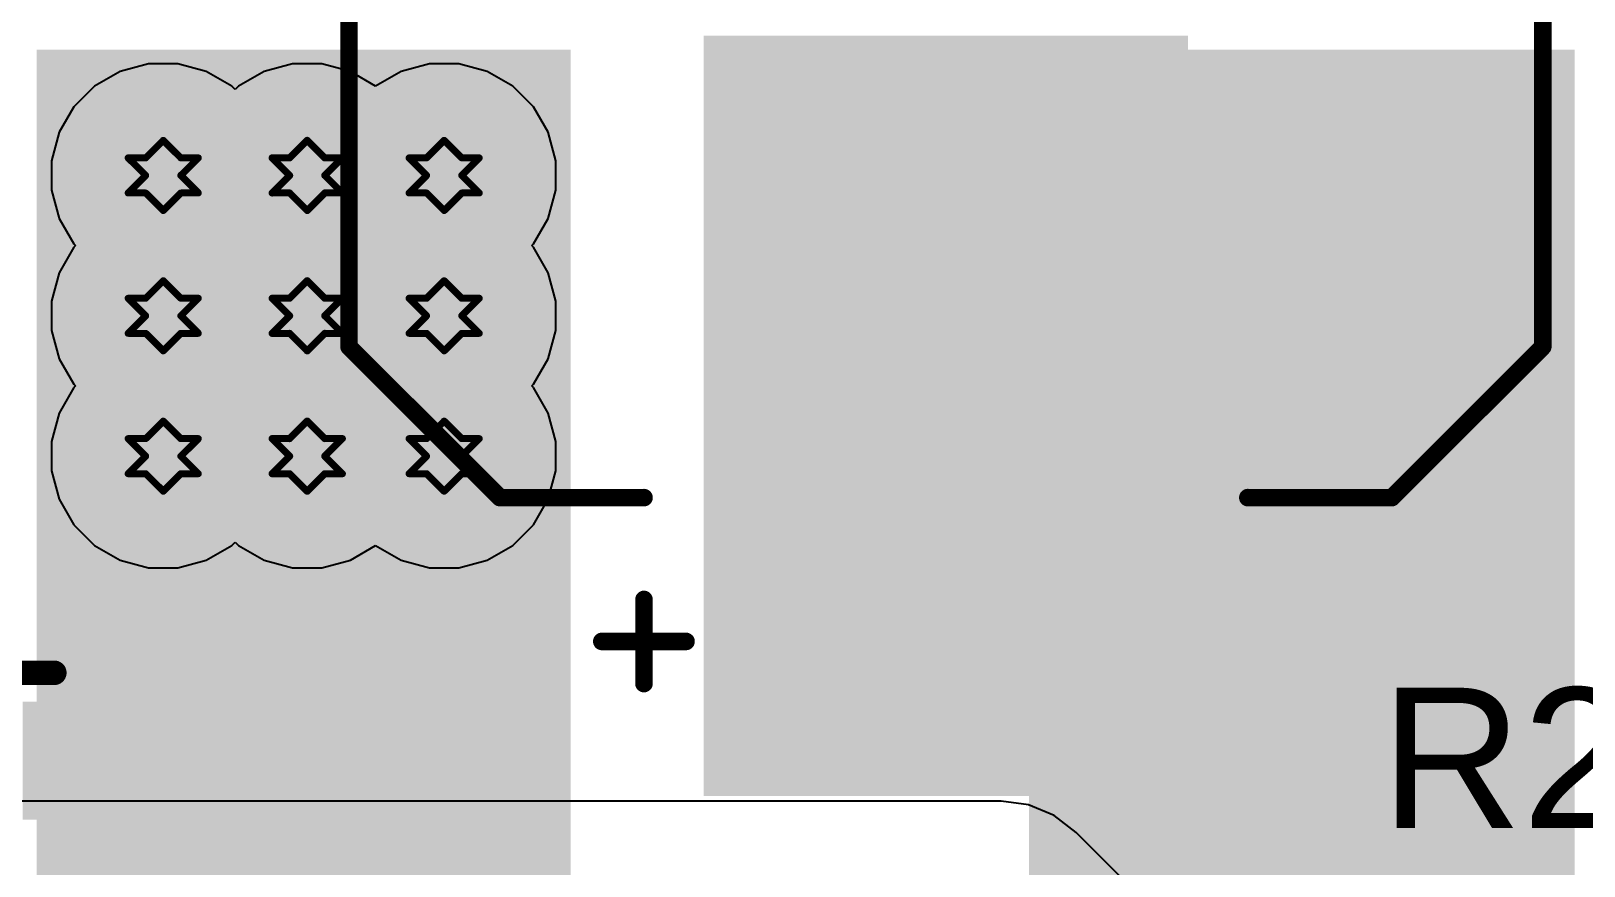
# Model space of a CAD drawing. Header units: inches. Extents: x -3 to 5437, y -3 to 5435.
# Drawn here: x 53.5 to 64.73, y 32.64 to 38.69 of the extents above; entities that cross this region are included whole.
import ezdxf

# ---------------------------------------------------------------- set-up
doc = ezdxf.new("R2010")
doc.units = ezdxf.units.IN
for name, color, linetype in [('Bottom Layer', 5, 'Continuous'), ('Drill Drawing', 1, 'Continuous'), ('GND', 16, 'Continuous'), ('PWR', 76, 'Continuous'), ('Top Layer', 1, 'Continuous'), ('Top Overlay', 2, 'Continuous'), ('Top Paste', 8, 'Continuous'), ('Top Solder', 216, 'Continuous'), ('Via Holes', 16, 'Continuous')]:
    doc.layers.add(name, color=color, linetype=linetype)
doc.styles.add('Arial', font='', dxfattribs={"height": 0.2})
doc.styles.get('Arial').set_extended_font_data('Arial')

# ---------------------------------------------------------------- blocks, each defined once
blk = doc.blocks.new('UWX1E101MCL1GB_370')
at = {"layer": 'Top Layer'}
blk.add_hatch(color=1, dxfattribs=at).paths.add_polyline_path([(-1, 1.65), (-1, -1.65), (-6.3, -1.65), (-6.3, 1.65)])
at = {"layer": 'Top Paste'}
blk.add_hatch(color=8, dxfattribs=at).paths.add_polyline_path([(-1, 1.65), (-1, -1.65), (-6.3, -1.65), (-6.3, 1.65)])
at = {"layer": 'Top Solder'}
blk.add_hatch(color=216, dxfattribs=at).paths.add_polyline_path([(-0.898, 1.752), (-0.898, -1.752), (-6.402, -1.752), (-6.402, 1.752)])
at = {"layer": 'Top Overlay'}
for points in [[(-3.15, 4.318, 0.127, 0.127, 0), (-4.242, 3.226, 0.127, 0.127, 0)], [(-3.15, 4.318, 0.127, 0.127, 0), (4.267, 4.318, 0.127, 0.127, 0)], [(-4.242, 3.226, 0.127, 0.127, 0), (-4.242, 2.184, 0.127, 0.127, 0)], [(-5.283, 2.489, 0.127, 0.127, 0), (-5.283, 1.88, 0.127, 0.127, 0)], [(-5.588, 2.184, 0.127, 0.127, 0), (-4.978, 2.184, 0.127, 0.127, 0)], [(-4.242, -2.184, 0.127, 0.127, 0), (-4.242, -3.226, 0.127, 0.127, 0)], [(-4.242, -3.226, 0.127, 0.127, 0), (-3.15, -4.318, 0.127, 0.127, 0)], [(-3.15, -4.318, 0.127, 0.127, 0), (4.267, -4.318, 0.127, 0.127, 0)]]:
    blk.add_lwpolyline(points, format="xyseb", dxfattribs=at)
for points in [[(-3.181, 4.318, 0.0635, 0.0635, 1), (-3.118, 4.318, 0.0635, 0.0635, 1)], [(-3.181, 4.318, 0.0635, 0.0635, 1), (-3.118, 4.318, 0.0635, 0.0635, 1)], [(-4.274, 3.226, 0.0635, 0.0635, 1), (-4.21, 3.226, 0.0635, 0.0635, 1)], [(-4.274, 3.226, 0.0635, 0.0635, 1), (-4.21, 3.226, 0.0635, 0.0635, 1)], [(-5.315, 2.489, 0.0635, 0.0635, 1), (-5.251, 2.489, 0.0635, 0.0635, 1)], [(-5.62, 2.184, 0.0635, 0.0635, 1), (-5.556, 2.184, 0.0635, 0.0635, 1)], [(-5.01, 2.184, 0.0635, 0.0635, 1), (-4.947, 2.184, 0.0635, 0.0635, 1)], [(-4.274, 2.184, 0.0635, 0.0635, 1), (-4.21, 2.184, 0.0635, 0.0635, 1)], [(-5.315, 1.88, 0.0635, 0.0635, 1), (-5.251, 1.88, 0.0635, 0.0635, 1)], [(-4.274, -2.184, 0.0635, 0.0635, 1), (-4.21, -2.184, 0.0635, 0.0635, 1)], [(-4.274, -3.226, 0.0635, 0.0635, 1), (-4.21, -3.226, 0.0635, 0.0635, 1)], [(-4.274, -3.226, 0.0635, 0.0635, 1), (-4.21, -3.226, 0.0635, 0.0635, 1)], [(-3.181, -4.318, 0.0635, 0.0635, 1), (-3.118, -4.318, 0.0635, 0.0635, 1)], [(-3.181, -4.318, 0.0635, 0.0635, 1), (-3.118, -4.318, 0.0635, 0.0635, 1)]]:
    blk.add_lwpolyline(points, format="xyseb", close=True, dxfattribs=at)
blk = doc.blocks.new('SOIC_8_408')
at = {"layer": 'Top Layer'}
for points in [[(-1.867, 1.58), (-3.467, 1.58), (-3.467, 2.23), (-1.867, 2.23)], [(3.533, 1.58), (1.933, 1.58), (1.933, 2.23), (3.533, 2.23)], [(-1.867, 0.31), (-3.467, 0.31), (-3.467, 0.96), (-1.867, 0.96)], [(3.533, 0.31), (1.933, 0.31), (1.933, 0.96), (3.533, 0.96)], [(-1.867, -0.96), (-3.467, -0.96), (-3.467, -0.31), (-1.867, -0.31)], [(3.533, -0.96), (1.933, -0.96), (1.933, -0.31), (3.533, -0.31)], [(-1.867, -2.23), (-3.467, -2.23), (-3.467, -1.58), (-1.867, -1.58)], [(3.533, -2.23), (1.933, -2.23), (1.933, -1.58), (3.533, -1.58)]]:
    blk.add_hatch(color=1, dxfattribs=at).paths.add_polyline_path(points)
at = {"layer": 'Top Paste'}
for points in [[(-1.867, 1.58), (-3.467, 1.58), (-3.467, 2.23), (-1.867, 2.23)], [(3.533, 1.58), (1.933, 1.58), (1.933, 2.23), (3.533, 2.23)], [(-1.867, 0.31), (-3.467, 0.31), (-3.467, 0.96), (-1.867, 0.96)], [(3.533, 0.31), (1.933, 0.31), (1.933, 0.96), (3.533, 0.96)], [(-1.867, -0.96), (-3.467, -0.96), (-3.467, -0.31), (-1.867, -0.31)], [(3.533, -0.96), (1.933, -0.96), (1.933, -0.31), (3.533, -0.31)], [(-1.867, -2.23), (-3.467, -2.23), (-3.467, -1.58), (-1.867, -1.58)], [(3.533, -2.23), (1.933, -2.23), (1.933, -1.58), (3.533, -1.58)]]:
    blk.add_hatch(color=8, dxfattribs=at).paths.add_polyline_path(points)
at = {"layer": 'Top Solder'}
for points in [[(-1.765, 1.478), (-3.569, 1.478), (-3.569, 2.332), (-1.765, 2.332)], [(3.635, 1.478), (1.831, 1.478), (1.831, 2.332), (3.635, 2.332)], [(-1.765, 0.208), (-3.569, 0.208), (-3.569, 1.062), (-1.765, 1.062)], [(3.635, 0.208), (1.831, 0.208), (1.831, 1.062), (3.635, 1.062)], [(-1.765, -1.062), (-3.569, -1.062), (-3.569, -0.208), (-1.765, -0.208)], [(3.635, -1.062), (1.831, -1.062), (1.831, -0.208), (3.635, -0.208)], [(-1.765, -2.332), (-3.569, -2.332), (-3.569, -1.478), (-1.765, -1.478)], [(3.635, -2.332), (1.831, -2.332), (1.831, -1.478), (3.635, -1.478)]]:
    blk.add_hatch(color=216, dxfattribs=at).paths.add_polyline_path(points)
at = {"layer": 'Top Overlay'}
for points in [[(-3.112, 2.565, 0.178, 0.178, 1), (-3.339, 2.565, 0.178, 0.178, 1)], [(-3.384, 2.565, 0.0889, 0.0889, 1), (-3.295, 2.565, 0.0889, 0.0889, 1)], [(-3.157, 2.565, 0.0889, 0.0889, 1), (-3.068, 2.565, 0.0889, 0.0889, 1)], [(-2.038, 2.489, 0.0889, 0.0889, 1), (-1.949, 2.489, 0.0889, 0.0889, 1)], [(1.949, 2.489, 0.0889, 0.0889, 1), (2.038, 2.489, 0.0889, 0.0889, 1)], [(-2.038, -2.54, 0.0889, 0.0889, 1), (-1.949, -2.54, 0.0889, 0.0889, 1)], [(1.949, -2.54, 0.0889, 0.0889, 1), (2.038, -2.54, 0.0889, 0.0889, 1)]]:
    blk.add_lwpolyline(points, format="xyseb", close=True, dxfattribs=at)
for points in [[(1.994, 2.489, 0.178, 0.178, 0), (-1.994, 2.489, 0.178, 0.178, 0)], [(1.994, -2.54, 0.178, 0.178, 0), (-1.994, -2.54, 0.178, 0.178, 0)]]:
    blk.add_lwpolyline(points, format="xyseb", dxfattribs=at)

msp = doc.modelspace()

# ---------------------------------------------------------------- hatches: boundary and pattern name
at = {"layer": 'Bottom Layer'}
h = msp.add_hatch(color=5, dxfattribs=at)
edge = h.paths.add_edge_path()
edge.add_arc((54.458, 37.643), 0.3, 0, 360)
h = msp.add_hatch(color=5, dxfattribs=at)
edge = h.paths.add_edge_path()
edge.add_arc((55.499, 37.643), 0.3, 0, 360)
h = msp.add_hatch(color=5, dxfattribs=at)
edge = h.paths.add_edge_path()
edge.add_arc((56.49, 37.643), 0.3, 0, 360)
h = msp.add_hatch(color=5, dxfattribs=at)
edge = h.paths.add_edge_path()
edge.add_arc((54.458, 36.627), 0.3, 0, 360)
h = msp.add_hatch(color=5, dxfattribs=at)
edge = h.paths.add_edge_path()
edge.add_arc((55.499, 36.627), 0.3, 0, 360)
h = msp.add_hatch(color=5, dxfattribs=at)
edge = h.paths.add_edge_path()
edge.add_arc((56.49, 36.627), 0.3, 0, 360)
h = msp.add_hatch(color=5, dxfattribs=at)
edge = h.paths.add_edge_path()
edge.add_arc((54.458, 35.611), 0.3, 0, 360)
h = msp.add_hatch(color=5, dxfattribs=at)
edge = h.paths.add_edge_path()
edge.add_arc((55.499, 35.611), 0.3, 0, 360)
h = msp.add_hatch(color=5, dxfattribs=at)
edge = h.paths.add_edge_path()
edge.add_arc((56.49, 35.611), 0.3, 0, 360)
at = {"layer": 'GND'}
h = msp.add_hatch(color=16, dxfattribs=at)
edge = h.paths.add_edge_path()
edge.add_arc((54.458, 37.643), 0.3, 0, 360)
h = msp.add_hatch(color=16, dxfattribs=at)
edge = h.paths.add_edge_path()
edge.add_arc((55.499, 37.643), 0.3, 0, 360)
h = msp.add_hatch(color=16, dxfattribs=at)
edge = h.paths.add_edge_path()
edge.add_arc((56.49, 37.643), 0.3, 0, 360)
h = msp.add_hatch(color=16, dxfattribs=at)
edge = h.paths.add_edge_path()
edge.add_arc((54.458, 36.627), 0.3, 0, 360)
h = msp.add_hatch(color=16, dxfattribs=at)
edge = h.paths.add_edge_path()
edge.add_arc((55.499, 36.627), 0.3, 0, 360)
h = msp.add_hatch(color=16, dxfattribs=at)
edge = h.paths.add_edge_path()
edge.add_arc((56.49, 36.627), 0.3, 0, 360)
h = msp.add_hatch(color=16, dxfattribs=at)
edge = h.paths.add_edge_path()
edge.add_arc((54.458, 35.611), 0.3, 0, 360)
h = msp.add_hatch(color=16, dxfattribs=at)
edge = h.paths.add_edge_path()
edge.add_arc((55.499, 35.611), 0.3, 0, 360)
h = msp.add_hatch(color=16, dxfattribs=at)
edge = h.paths.add_edge_path()
edge.add_arc((56.49, 35.611), 0.3, 0, 360)
at = {"layer": 'PWR'}
h = msp.add_hatch(color=76, dxfattribs=at)
edge = h.paths.add_edge_path()
edge.add_arc((54.458, 37.643), 0.3, 0, 360)
h = msp.add_hatch(color=76, dxfattribs=at)
edge = h.paths.add_edge_path()
edge.add_arc((55.499, 37.643), 0.3, 0, 360)
h = msp.add_hatch(color=76, dxfattribs=at)
edge = h.paths.add_edge_path()
edge.add_arc((56.49, 37.643), 0.3, 0, 360)
h = msp.add_hatch(color=76, dxfattribs=at)
edge = h.paths.add_edge_path()
edge.add_arc((54.458, 36.627), 0.3, 0, 360)
h = msp.add_hatch(color=76, dxfattribs=at)
edge = h.paths.add_edge_path()
edge.add_arc((55.499, 36.627), 0.3, 0, 360)
h = msp.add_hatch(color=76, dxfattribs=at)
edge = h.paths.add_edge_path()
edge.add_arc((56.49, 36.627), 0.3, 0, 360)
h = msp.add_hatch(color=76, dxfattribs=at)
edge = h.paths.add_edge_path()
edge.add_arc((54.458, 35.611), 0.3, 0, 360)
h = msp.add_hatch(color=76, dxfattribs=at)
edge = h.paths.add_edge_path()
edge.add_arc((55.499, 35.611), 0.3, 0, 360)
h = msp.add_hatch(color=76, dxfattribs=at)
edge = h.paths.add_edge_path()
edge.add_arc((56.49, 35.611), 0.3, 0, 360)
at = {"layer": 'Top Layer'}
for points in [[(53.543, 31.839), (57.404, 31.839), (57.404, 38.553), (53.543, 38.553)], [(58.469, 33.253), (64.668, 33.253), (64.668, 38.553), (58.469, 38.553)], [(60.719, 29.31), (64.668, 29.31), (64.668, 38.553), (60.719, 38.553)], [(60.719, 30.264), (64.668, 30.264), (64.668, 38.553), (60.719, 38.553)], [(53.543, 31.839), (55.143, 31.839), (55.143, 33.759), (53.543, 33.759)]]:
    msp.add_hatch(color=1, dxfattribs=at).paths.add_polyline_path(points)
h = msp.add_hatch(color=1, dxfattribs=at)
edge = h.paths.add_edge_path()
edge.add_arc((54.458, 37.643), 0.3, 0, 360)
h = msp.add_hatch(color=1, dxfattribs=at)
edge = h.paths.add_edge_path()
edge.add_arc((55.499, 37.643), 0.3, 0, 360)
h = msp.add_hatch(color=1, dxfattribs=at)
edge = h.paths.add_edge_path()
edge.add_arc((56.49, 37.643), 0.3, 0, 360)
h = msp.add_hatch(color=1, dxfattribs=at)
edge = h.paths.add_edge_path()
edge.add_arc((54.458, 36.627), 0.3, 0, 360)
h = msp.add_hatch(color=1, dxfattribs=at)
edge = h.paths.add_edge_path()
edge.add_arc((55.499, 36.627), 0.3, 0, 360)
h = msp.add_hatch(color=1, dxfattribs=at)
edge = h.paths.add_edge_path()
edge.add_arc((56.49, 36.627), 0.3, 0, 360)
h = msp.add_hatch(color=1, dxfattribs=at)
edge = h.paths.add_edge_path()
edge.add_arc((54.458, 35.611), 0.3, 0, 360)
h = msp.add_hatch(color=1, dxfattribs=at)
edge = h.paths.add_edge_path()
edge.add_arc((55.499, 35.611), 0.3, 0, 360)
h = msp.add_hatch(color=1, dxfattribs=at)
edge = h.paths.add_edge_path()
edge.add_arc((56.49, 35.611), 0.3, 0, 360)
at = {"layer": 'Via Holes'}
h = msp.add_hatch(color=7, dxfattribs=at)
edge = h.paths.add_edge_path()
edge.add_arc((54.458, 37.643), 0.15, 0, 360)
h = msp.add_hatch(color=7, dxfattribs=at)
edge = h.paths.add_edge_path()
edge.add_arc((55.499, 37.643), 0.15, 0, 360)
h = msp.add_hatch(color=7, dxfattribs=at)
edge = h.paths.add_edge_path()
edge.add_arc((56.49, 37.643), 0.15, 0, 360)
h = msp.add_hatch(color=7, dxfattribs=at)
edge = h.paths.add_edge_path()
edge.add_arc((54.458, 36.627), 0.15, 0, 360)
h = msp.add_hatch(color=7, dxfattribs=at)
edge = h.paths.add_edge_path()
edge.add_arc((55.499, 36.627), 0.15, 0, 360)
h = msp.add_hatch(color=7, dxfattribs=at)
edge = h.paths.add_edge_path()
edge.add_arc((56.49, 36.627), 0.15, 0, 360)
h = msp.add_hatch(color=7, dxfattribs=at)
edge = h.paths.add_edge_path()
edge.add_arc((54.458, 35.611), 0.15, 0, 360)
h = msp.add_hatch(color=7, dxfattribs=at)
edge = h.paths.add_edge_path()
edge.add_arc((55.499, 35.611), 0.15, 0, 360)
h = msp.add_hatch(color=7, dxfattribs=at)
edge = h.paths.add_edge_path()
edge.add_arc((56.49, 35.611), 0.15, 0, 360)

# ---------------------------------------------------------------- linework, layer by layer
at = {"layer": 'Bottom Layer'}
for p, q in [((54.351, 38.451), (54.146, 38.396)), ((54.564, 38.451), (54.351, 38.451)), ((54.769, 38.396), (54.564, 38.451)), ((55.393, 38.451), (55.187, 38.396)), ((55.605, 38.451), (55.393, 38.451)), ((55.811, 38.396), (55.605, 38.451)), ((56.383, 38.451), (56.178, 38.396)), ((56.596, 38.451), (56.383, 38.451)), ((56.801, 38.396), (56.596, 38.451)), ((54.146, 38.396), (53.961, 38.289)), ((54.954, 38.289), (54.769, 38.396)), ((55.187, 38.396), (55.003, 38.289)), ((55.994, 38.29), (55.811, 38.396)), ((56.178, 38.396), (55.994, 38.29)), ((56.986, 38.289), (56.801, 38.396)), ((53.961, 38.289), (53.811, 38.139)), ((54.978, 38.265), (54.954, 38.289)), ((55.003, 38.289), (54.978, 38.265)), ((57.136, 38.139), (56.986, 38.289)), ((53.811, 38.139), (53.705, 37.955)), ((57.243, 37.955), (57.136, 38.139)), ((53.705, 37.955), (53.65, 37.749)), ((57.298, 37.749), (57.243, 37.955)), ((53.65, 37.749), (53.65, 37.536)), ((57.298, 37.536), (57.298, 37.749)), ((53.65, 37.536), (53.705, 37.331)), ((57.243, 37.331), (57.298, 37.536)), ((53.705, 37.331), (53.811, 37.147)), ((57.136, 37.147), (57.243, 37.331)), ((53.811, 37.123), (53.705, 36.939)), ((53.811, 37.147), (53.823, 37.135)), ((53.823, 37.135), (53.811, 37.123)), ((57.124, 37.135), (57.136, 37.147)), ((57.136, 37.123), (57.124, 37.135)), ((57.243, 36.939), (57.136, 37.123)), ((53.705, 36.939), (53.65, 36.733)), ((57.298, 36.733), (57.243, 36.939)), ((53.65, 36.733), (53.65, 36.52)), ((57.298, 36.52), (57.298, 36.733)), ((53.65, 36.52), (53.705, 36.315)), ((57.243, 36.315), (57.298, 36.52)), ((53.705, 36.315), (53.811, 36.131)), ((57.136, 36.131), (57.243, 36.315)), ((53.811, 36.107), (53.705, 35.923)), ((53.811, 36.131), (53.823, 36.119)), ((53.823, 36.119), (53.811, 36.107)), ((57.124, 36.119), (57.136, 36.131)), ((57.136, 36.107), (57.124, 36.119)), ((57.243, 35.923), (57.136, 36.107)), ((53.705, 35.923), (53.65, 35.717)), ((57.298, 35.717), (57.243, 35.923)), ((53.65, 35.717), (53.65, 35.504)), ((57.298, 35.504), (57.298, 35.717)), ((53.65, 35.504), (53.705, 35.299)), ((57.243, 35.299), (57.298, 35.504)), ((53.705, 35.299), (53.811, 35.115)), ((57.136, 35.115), (57.243, 35.299)), ((53.811, 35.115), (53.961, 34.964)), ((56.986, 34.964), (57.136, 35.115)), ((53.961, 34.964), (54.146, 34.858)), ((54.769, 34.858), (54.954, 34.964)), ((54.954, 34.964), (54.978, 34.989)), ((54.978, 34.989), (55.003, 34.964)), ((55.003, 34.964), (55.187, 34.858)), ((55.811, 34.858), (55.994, 34.964)), ((55.994, 34.964), (56.178, 34.858)), ((56.801, 34.858), (56.986, 34.964)), ((54.146, 34.858), (54.351, 34.803)), ((54.564, 34.803), (54.769, 34.858)), ((55.187, 34.858), (55.393, 34.803)), ((55.605, 34.803), (55.811, 34.858)), ((56.178, 34.858), (56.383, 34.803)), ((56.596, 34.803), (56.801, 34.858)), ((54.351, 34.803), (54.564, 34.803)), ((55.393, 34.803), (55.605, 34.803)), ((56.383, 34.803), (56.596, 34.803)), ((60.518, 33.113), (47.458, 33.113)), ((60.717, 33.087), (60.518, 33.113)), ((60.902, 33.01), (60.717, 33.087)), ((61.061, 32.888), (60.902, 33.01)), ((61.438, 32.511), (61.061, 32.888)), ((61.061, 32.888), (61.061, 32.888))]:
    msp.add_line(p, q, dxfattribs=at)
at = {"layer": 'Drill Drawing'}
for points in [[(54.331, 37.77, 0.0508, 0.0508, 0), (54.458, 37.897, 0.0508, 0.0508, 0)], [(54.458, 37.897, 0.0508, 0.0508, 0), (54.585, 37.77, 0.0508, 0.0508, 0)], [(55.372, 37.77, 0.0508, 0.0508, 0), (55.499, 37.897, 0.0508, 0.0508, 0)], [(55.499, 37.897, 0.0508, 0.0508, 0), (55.626, 37.77, 0.0508, 0.0508, 0)], [(56.363, 37.77, 0.0508, 0.0508, 0), (56.49, 37.897, 0.0508, 0.0508, 0)], [(56.49, 37.897, 0.0508, 0.0508, 0), (56.617, 37.77, 0.0508, 0.0508, 0)], [(54.204, 37.77, 0.0508, 0.0508, 0), (54.331, 37.643, 0.0508, 0.0508, 0)], [(54.204, 37.77, 0.0508, 0.0508, 0), (54.331, 37.77, 0.0508, 0.0508, 0)], [(54.585, 37.77, 0.0508, 0.0508, 0), (54.712, 37.77, 0.0508, 0.0508, 0)], [(54.585, 37.643, 0.0508, 0.0508, 0), (54.712, 37.77, 0.0508, 0.0508, 0)], [(55.245, 37.77, 0.0508, 0.0508, 0), (55.372, 37.643, 0.0508, 0.0508, 0)], [(55.245, 37.77, 0.0508, 0.0508, 0), (55.372, 37.77, 0.0508, 0.0508, 0)], [(55.626, 37.77, 0.0508, 0.0508, 0), (55.753, 37.77, 0.0508, 0.0508, 0)], [(55.626, 37.643, 0.0508, 0.0508, 0), (55.753, 37.77, 0.0508, 0.0508, 0)], [(56.236, 37.77, 0.0508, 0.0508, 0), (56.363, 37.643, 0.0508, 0.0508, 0)], [(56.236, 37.77, 0.0508, 0.0508, 0), (56.363, 37.77, 0.0508, 0.0508, 0)], [(56.617, 37.77, 0.0508, 0.0508, 0), (56.744, 37.77, 0.0508, 0.0508, 0)], [(56.617, 37.643, 0.0508, 0.0508, 0), (56.744, 37.77, 0.0508, 0.0508, 0)], [(54.204, 37.516, 0.0508, 0.0508, 0), (54.331, 37.643, 0.0508, 0.0508, 0)], [(54.585, 37.643, 0.0508, 0.0508, 0), (54.712, 37.516, 0.0508, 0.0508, 0)], [(55.245, 37.516, 0.0508, 0.0508, 0), (55.372, 37.643, 0.0508, 0.0508, 0)], [(55.626, 37.643, 0.0508, 0.0508, 0), (55.753, 37.516, 0.0508, 0.0508, 0)], [(56.236, 37.516, 0.0508, 0.0508, 0), (56.363, 37.643, 0.0508, 0.0508, 0)], [(56.617, 37.643, 0.0508, 0.0508, 0), (56.744, 37.516, 0.0508, 0.0508, 0)], [(54.204, 37.516, 0.0508, 0.0508, 0), (54.331, 37.516, 0.0508, 0.0508, 0)], [(54.331, 37.516, 0.0508, 0.0508, 0), (54.458, 37.389, 0.0508, 0.0508, 0)], [(54.458, 37.389, 0.0508, 0.0508, 0), (54.585, 37.516, 0.0508, 0.0508, 0)], [(54.585, 37.516, 0.0508, 0.0508, 0), (54.712, 37.516, 0.0508, 0.0508, 0)], [(55.245, 37.516, 0.0508, 0.0508, 0), (55.372, 37.516, 0.0508, 0.0508, 0)], [(55.372, 37.516, 0.0508, 0.0508, 0), (55.499, 37.389, 0.0508, 0.0508, 0)], [(55.499, 37.389, 0.0508, 0.0508, 0), (55.626, 37.516, 0.0508, 0.0508, 0)], [(55.626, 37.516, 0.0508, 0.0508, 0), (55.753, 37.516, 0.0508, 0.0508, 0)], [(56.236, 37.516, 0.0508, 0.0508, 0), (56.363, 37.516, 0.0508, 0.0508, 0)], [(56.363, 37.516, 0.0508, 0.0508, 0), (56.49, 37.389, 0.0508, 0.0508, 0)], [(56.49, 37.389, 0.0508, 0.0508, 0), (56.617, 37.516, 0.0508, 0.0508, 0)], [(56.617, 37.516, 0.0508, 0.0508, 0), (56.744, 37.516, 0.0508, 0.0508, 0)], [(54.331, 36.754, 0.0508, 0.0508, 0), (54.458, 36.881, 0.0508, 0.0508, 0)], [(54.458, 36.881, 0.0508, 0.0508, 0), (54.585, 36.754, 0.0508, 0.0508, 0)], [(55.372, 36.754, 0.0508, 0.0508, 0), (55.499, 36.881, 0.0508, 0.0508, 0)], [(55.499, 36.881, 0.0508, 0.0508, 0), (55.626, 36.754, 0.0508, 0.0508, 0)], [(56.363, 36.754, 0.0508, 0.0508, 0), (56.49, 36.881, 0.0508, 0.0508, 0)], [(56.49, 36.881, 0.0508, 0.0508, 0), (56.617, 36.754, 0.0508, 0.0508, 0)], [(54.204, 36.754, 0.0508, 0.0508, 0), (54.331, 36.627, 0.0508, 0.0508, 0)], [(54.204, 36.754, 0.0508, 0.0508, 0), (54.331, 36.754, 0.0508, 0.0508, 0)], [(54.585, 36.754, 0.0508, 0.0508, 0), (54.712, 36.754, 0.0508, 0.0508, 0)], [(54.585, 36.627, 0.0508, 0.0508, 0), (54.712, 36.754, 0.0508, 0.0508, 0)], [(55.245, 36.754, 0.0508, 0.0508, 0), (55.372, 36.627, 0.0508, 0.0508, 0)], [(55.245, 36.754, 0.0508, 0.0508, 0), (55.372, 36.754, 0.0508, 0.0508, 0)], [(55.626, 36.754, 0.0508, 0.0508, 0), (55.753, 36.754, 0.0508, 0.0508, 0)], [(55.626, 36.627, 0.0508, 0.0508, 0), (55.753, 36.754, 0.0508, 0.0508, 0)], [(56.236, 36.754, 0.0508, 0.0508, 0), (56.363, 36.627, 0.0508, 0.0508, 0)], [(56.236, 36.754, 0.0508, 0.0508, 0), (56.363, 36.754, 0.0508, 0.0508, 0)], [(56.617, 36.754, 0.0508, 0.0508, 0), (56.744, 36.754, 0.0508, 0.0508, 0)], [(56.617, 36.627, 0.0508, 0.0508, 0), (56.744, 36.754, 0.0508, 0.0508, 0)], [(54.204, 36.5, 0.0508, 0.0508, 0), (54.331, 36.627, 0.0508, 0.0508, 0)], [(54.585, 36.627, 0.0508, 0.0508, 0), (54.712, 36.5, 0.0508, 0.0508, 0)], [(55.245, 36.5, 0.0508, 0.0508, 0), (55.372, 36.627, 0.0508, 0.0508, 0)], [(55.626, 36.627, 0.0508, 0.0508, 0), (55.753, 36.5, 0.0508, 0.0508, 0)], [(56.236, 36.5, 0.0508, 0.0508, 0), (56.363, 36.627, 0.0508, 0.0508, 0)], [(56.617, 36.627, 0.0508, 0.0508, 0), (56.744, 36.5, 0.0508, 0.0508, 0)], [(54.204, 36.5, 0.0508, 0.0508, 0), (54.331, 36.5, 0.0508, 0.0508, 0)], [(54.331, 36.5, 0.0508, 0.0508, 0), (54.458, 36.373, 0.0508, 0.0508, 0)], [(54.458, 36.373, 0.0508, 0.0508, 0), (54.585, 36.5, 0.0508, 0.0508, 0)], [(54.585, 36.5, 0.0508, 0.0508, 0), (54.712, 36.5, 0.0508, 0.0508, 0)], [(55.245, 36.5, 0.0508, 0.0508, 0), (55.372, 36.5, 0.0508, 0.0508, 0)], [(55.372, 36.5, 0.0508, 0.0508, 0), (55.499, 36.373, 0.0508, 0.0508, 0)], [(55.499, 36.373, 0.0508, 0.0508, 0), (55.626, 36.5, 0.0508, 0.0508, 0)], [(55.626, 36.5, 0.0508, 0.0508, 0), (55.753, 36.5, 0.0508, 0.0508, 0)], [(56.236, 36.5, 0.0508, 0.0508, 0), (56.363, 36.5, 0.0508, 0.0508, 0)], [(56.363, 36.5, 0.0508, 0.0508, 0), (56.49, 36.373, 0.0508, 0.0508, 0)], [(56.49, 36.373, 0.0508, 0.0508, 0), (56.617, 36.5, 0.0508, 0.0508, 0)], [(56.617, 36.5, 0.0508, 0.0508, 0), (56.744, 36.5, 0.0508, 0.0508, 0)], [(54.331, 35.738, 0.0508, 0.0508, 0), (54.458, 35.865, 0.0508, 0.0508, 0)], [(54.458, 35.865, 0.0508, 0.0508, 0), (54.585, 35.738, 0.0508, 0.0508, 0)], [(55.372, 35.738, 0.0508, 0.0508, 0), (55.499, 35.865, 0.0508, 0.0508, 0)], [(55.499, 35.865, 0.0508, 0.0508, 0), (55.626, 35.738, 0.0508, 0.0508, 0)], [(56.363, 35.738, 0.0508, 0.0508, 0), (56.49, 35.865, 0.0508, 0.0508, 0)], [(56.49, 35.865, 0.0508, 0.0508, 0), (56.617, 35.738, 0.0508, 0.0508, 0)], [(54.204, 35.738, 0.0508, 0.0508, 0), (54.331, 35.611, 0.0508, 0.0508, 0)], [(54.204, 35.738, 0.0508, 0.0508, 0), (54.331, 35.738, 0.0508, 0.0508, 0)], [(54.585, 35.738, 0.0508, 0.0508, 0), (54.712, 35.738, 0.0508, 0.0508, 0)], [(54.585, 35.611, 0.0508, 0.0508, 0), (54.712, 35.738, 0.0508, 0.0508, 0)], [(55.245, 35.738, 0.0508, 0.0508, 0), (55.372, 35.611, 0.0508, 0.0508, 0)], [(55.245, 35.738, 0.0508, 0.0508, 0), (55.372, 35.738, 0.0508, 0.0508, 0)], [(55.626, 35.738, 0.0508, 0.0508, 0), (55.753, 35.738, 0.0508, 0.0508, 0)], [(55.626, 35.611, 0.0508, 0.0508, 0), (55.753, 35.738, 0.0508, 0.0508, 0)], [(56.236, 35.738, 0.0508, 0.0508, 0), (56.363, 35.611, 0.0508, 0.0508, 0)], [(56.236, 35.738, 0.0508, 0.0508, 0), (56.363, 35.738, 0.0508, 0.0508, 0)], [(56.617, 35.738, 0.0508, 0.0508, 0), (56.744, 35.738, 0.0508, 0.0508, 0)], [(56.617, 35.611, 0.0508, 0.0508, 0), (56.744, 35.738, 0.0508, 0.0508, 0)], [(54.204, 35.484, 0.0508, 0.0508, 0), (54.331, 35.611, 0.0508, 0.0508, 0)], [(54.585, 35.611, 0.0508, 0.0508, 0), (54.712, 35.484, 0.0508, 0.0508, 0)], [(55.245, 35.484, 0.0508, 0.0508, 0), (55.372, 35.611, 0.0508, 0.0508, 0)], [(55.626, 35.611, 0.0508, 0.0508, 0), (55.753, 35.484, 0.0508, 0.0508, 0)], [(56.236, 35.484, 0.0508, 0.0508, 0), (56.363, 35.611, 0.0508, 0.0508, 0)], [(56.617, 35.611, 0.0508, 0.0508, 0), (56.744, 35.484, 0.0508, 0.0508, 0)], [(54.204, 35.484, 0.0508, 0.0508, 0), (54.331, 35.484, 0.0508, 0.0508, 0)], [(54.331, 35.484, 0.0508, 0.0508, 0), (54.458, 35.357, 0.0508, 0.0508, 0)], [(54.458, 35.357, 0.0508, 0.0508, 0), (54.585, 35.484, 0.0508, 0.0508, 0)], [(54.585, 35.484, 0.0508, 0.0508, 0), (54.712, 35.484, 0.0508, 0.0508, 0)], [(55.245, 35.484, 0.0508, 0.0508, 0), (55.372, 35.484, 0.0508, 0.0508, 0)], [(55.372, 35.484, 0.0508, 0.0508, 0), (55.499, 35.357, 0.0508, 0.0508, 0)], [(55.499, 35.357, 0.0508, 0.0508, 0), (55.626, 35.484, 0.0508, 0.0508, 0)], [(55.626, 35.484, 0.0508, 0.0508, 0), (55.753, 35.484, 0.0508, 0.0508, 0)], [(56.236, 35.484, 0.0508, 0.0508, 0), (56.363, 35.484, 0.0508, 0.0508, 0)], [(56.363, 35.484, 0.0508, 0.0508, 0), (56.49, 35.357, 0.0508, 0.0508, 0)], [(56.49, 35.357, 0.0508, 0.0508, 0), (56.617, 35.484, 0.0508, 0.0508, 0)], [(56.617, 35.484, 0.0508, 0.0508, 0), (56.744, 35.484, 0.0508, 0.0508, 0)]]:
    msp.add_lwpolyline(points, format="xyseb", dxfattribs=at)
for points in [[(54.445, 37.897, 0.0254, 0.0254, 1), (54.47, 37.897, 0.0254, 0.0254, 1)], [(54.445, 37.897, 0.0254, 0.0254, 1), (54.47, 37.897, 0.0254, 0.0254, 1)], [(55.486, 37.897, 0.0254, 0.0254, 1), (55.512, 37.897, 0.0254, 0.0254, 1)], [(55.486, 37.897, 0.0254, 0.0254, 1), (55.512, 37.897, 0.0254, 0.0254, 1)], [(56.477, 37.897, 0.0254, 0.0254, 1), (56.502, 37.897, 0.0254, 0.0254, 1)], [(56.477, 37.897, 0.0254, 0.0254, 1), (56.502, 37.897, 0.0254, 0.0254, 1)], [(54.191, 37.77, 0.0254, 0.0254, 1), (54.216, 37.77, 0.0254, 0.0254, 1)], [(54.191, 37.77, 0.0254, 0.0254, 1), (54.216, 37.77, 0.0254, 0.0254, 1)], [(54.318, 37.77, 0.0254, 0.0254, 1), (54.343, 37.77, 0.0254, 0.0254, 1)], [(54.318, 37.77, 0.0254, 0.0254, 1), (54.343, 37.77, 0.0254, 0.0254, 1)], [(54.572, 37.77, 0.0254, 0.0254, 1), (54.597, 37.77, 0.0254, 0.0254, 1)], [(54.572, 37.77, 0.0254, 0.0254, 1), (54.597, 37.77, 0.0254, 0.0254, 1)], [(54.699, 37.77, 0.0254, 0.0254, 1), (54.724, 37.77, 0.0254, 0.0254, 1)], [(54.699, 37.77, 0.0254, 0.0254, 1), (54.724, 37.77, 0.0254, 0.0254, 1)], [(55.232, 37.77, 0.0254, 0.0254, 1), (55.258, 37.77, 0.0254, 0.0254, 1)], [(55.232, 37.77, 0.0254, 0.0254, 1), (55.258, 37.77, 0.0254, 0.0254, 1)], [(55.359, 37.77, 0.0254, 0.0254, 1), (55.385, 37.77, 0.0254, 0.0254, 1)], [(55.359, 37.77, 0.0254, 0.0254, 1), (55.385, 37.77, 0.0254, 0.0254, 1)], [(55.613, 37.77, 0.0254, 0.0254, 1), (55.639, 37.77, 0.0254, 0.0254, 1)], [(55.613, 37.77, 0.0254, 0.0254, 1), (55.639, 37.77, 0.0254, 0.0254, 1)], [(55.74, 37.77, 0.0254, 0.0254, 1), (55.766, 37.77, 0.0254, 0.0254, 1)], [(55.74, 37.77, 0.0254, 0.0254, 1), (55.766, 37.77, 0.0254, 0.0254, 1)], [(56.223, 37.77, 0.0254, 0.0254, 1), (56.248, 37.77, 0.0254, 0.0254, 1)], [(56.223, 37.77, 0.0254, 0.0254, 1), (56.248, 37.77, 0.0254, 0.0254, 1)], [(56.35, 37.77, 0.0254, 0.0254, 1), (56.375, 37.77, 0.0254, 0.0254, 1)], [(56.35, 37.77, 0.0254, 0.0254, 1), (56.375, 37.77, 0.0254, 0.0254, 1)], [(56.604, 37.77, 0.0254, 0.0254, 1), (56.629, 37.77, 0.0254, 0.0254, 1)], [(56.604, 37.77, 0.0254, 0.0254, 1), (56.629, 37.77, 0.0254, 0.0254, 1)], [(56.731, 37.77, 0.0254, 0.0254, 1), (56.756, 37.77, 0.0254, 0.0254, 1)], [(56.731, 37.77, 0.0254, 0.0254, 1), (56.756, 37.77, 0.0254, 0.0254, 1)], [(54.318, 37.643, 0.0254, 0.0254, 1), (54.343, 37.643, 0.0254, 0.0254, 1)], [(54.318, 37.643, 0.0254, 0.0254, 1), (54.343, 37.643, 0.0254, 0.0254, 1)], [(54.572, 37.643, 0.0254, 0.0254, 1), (54.597, 37.643, 0.0254, 0.0254, 1)], [(54.572, 37.643, 0.0254, 0.0254, 1), (54.597, 37.643, 0.0254, 0.0254, 1)], [(55.359, 37.643, 0.0254, 0.0254, 1), (55.385, 37.643, 0.0254, 0.0254, 1)], [(55.359, 37.643, 0.0254, 0.0254, 1), (55.385, 37.643, 0.0254, 0.0254, 1)], [(55.613, 37.643, 0.0254, 0.0254, 1), (55.639, 37.643, 0.0254, 0.0254, 1)], [(55.613, 37.643, 0.0254, 0.0254, 1), (55.639, 37.643, 0.0254, 0.0254, 1)], [(56.35, 37.643, 0.0254, 0.0254, 1), (56.375, 37.643, 0.0254, 0.0254, 1)], [(56.35, 37.643, 0.0254, 0.0254, 1), (56.375, 37.643, 0.0254, 0.0254, 1)], [(56.604, 37.643, 0.0254, 0.0254, 1), (56.629, 37.643, 0.0254, 0.0254, 1)], [(56.604, 37.643, 0.0254, 0.0254, 1), (56.629, 37.643, 0.0254, 0.0254, 1)], [(54.191, 37.516, 0.0254, 0.0254, 1), (54.216, 37.516, 0.0254, 0.0254, 1)], [(54.191, 37.516, 0.0254, 0.0254, 1), (54.216, 37.516, 0.0254, 0.0254, 1)], [(54.318, 37.516, 0.0254, 0.0254, 1), (54.343, 37.516, 0.0254, 0.0254, 1)], [(54.318, 37.516, 0.0254, 0.0254, 1), (54.343, 37.516, 0.0254, 0.0254, 1)], [(54.572, 37.516, 0.0254, 0.0254, 1), (54.597, 37.516, 0.0254, 0.0254, 1)], [(54.572, 37.516, 0.0254, 0.0254, 1), (54.597, 37.516, 0.0254, 0.0254, 1)], [(54.699, 37.516, 0.0254, 0.0254, 1), (54.724, 37.516, 0.0254, 0.0254, 1)], [(54.699, 37.516, 0.0254, 0.0254, 1), (54.724, 37.516, 0.0254, 0.0254, 1)], [(55.232, 37.516, 0.0254, 0.0254, 1), (55.258, 37.516, 0.0254, 0.0254, 1)], [(55.232, 37.516, 0.0254, 0.0254, 1), (55.258, 37.516, 0.0254, 0.0254, 1)], [(55.359, 37.516, 0.0254, 0.0254, 1), (55.385, 37.516, 0.0254, 0.0254, 1)], [(55.359, 37.516, 0.0254, 0.0254, 1), (55.385, 37.516, 0.0254, 0.0254, 1)], [(55.613, 37.516, 0.0254, 0.0254, 1), (55.639, 37.516, 0.0254, 0.0254, 1)], [(55.613, 37.516, 0.0254, 0.0254, 1), (55.639, 37.516, 0.0254, 0.0254, 1)], [(55.74, 37.516, 0.0254, 0.0254, 1), (55.766, 37.516, 0.0254, 0.0254, 1)], [(55.74, 37.516, 0.0254, 0.0254, 1), (55.766, 37.516, 0.0254, 0.0254, 1)], [(56.223, 37.516, 0.0254, 0.0254, 1), (56.248, 37.516, 0.0254, 0.0254, 1)], [(56.223, 37.516, 0.0254, 0.0254, 1), (56.248, 37.516, 0.0254, 0.0254, 1)], [(56.35, 37.516, 0.0254, 0.0254, 1), (56.375, 37.516, 0.0254, 0.0254, 1)], [(56.35, 37.516, 0.0254, 0.0254, 1), (56.375, 37.516, 0.0254, 0.0254, 1)], [(56.604, 37.516, 0.0254, 0.0254, 1), (56.629, 37.516, 0.0254, 0.0254, 1)], [(56.604, 37.516, 0.0254, 0.0254, 1), (56.629, 37.516, 0.0254, 0.0254, 1)], [(56.731, 37.516, 0.0254, 0.0254, 1), (56.756, 37.516, 0.0254, 0.0254, 1)], [(56.731, 37.516, 0.0254, 0.0254, 1), (56.756, 37.516, 0.0254, 0.0254, 1)], [(54.445, 37.389, 0.0254, 0.0254, 1), (54.47, 37.389, 0.0254, 0.0254, 1)], [(54.445, 37.389, 0.0254, 0.0254, 1), (54.47, 37.389, 0.0254, 0.0254, 1)], [(55.486, 37.389, 0.0254, 0.0254, 1), (55.512, 37.389, 0.0254, 0.0254, 1)], [(55.486, 37.389, 0.0254, 0.0254, 1), (55.512, 37.389, 0.0254, 0.0254, 1)], [(56.477, 37.389, 0.0254, 0.0254, 1), (56.502, 37.389, 0.0254, 0.0254, 1)], [(56.477, 37.389, 0.0254, 0.0254, 1), (56.502, 37.389, 0.0254, 0.0254, 1)], [(54.445, 36.881, 0.0254, 0.0254, 1), (54.47, 36.881, 0.0254, 0.0254, 1)], [(54.445, 36.881, 0.0254, 0.0254, 1), (54.47, 36.881, 0.0254, 0.0254, 1)], [(55.486, 36.881, 0.0254, 0.0254, 1), (55.512, 36.881, 0.0254, 0.0254, 1)], [(55.486, 36.881, 0.0254, 0.0254, 1), (55.512, 36.881, 0.0254, 0.0254, 1)], [(56.477, 36.881, 0.0254, 0.0254, 1), (56.502, 36.881, 0.0254, 0.0254, 1)], [(56.477, 36.881, 0.0254, 0.0254, 1), (56.502, 36.881, 0.0254, 0.0254, 1)], [(54.191, 36.754, 0.0254, 0.0254, 1), (54.216, 36.754, 0.0254, 0.0254, 1)], [(54.191, 36.754, 0.0254, 0.0254, 1), (54.216, 36.754, 0.0254, 0.0254, 1)], [(54.318, 36.754, 0.0254, 0.0254, 1), (54.343, 36.754, 0.0254, 0.0254, 1)], [(54.318, 36.754, 0.0254, 0.0254, 1), (54.343, 36.754, 0.0254, 0.0254, 1)], [(54.572, 36.754, 0.0254, 0.0254, 1), (54.597, 36.754, 0.0254, 0.0254, 1)], [(54.572, 36.754, 0.0254, 0.0254, 1), (54.597, 36.754, 0.0254, 0.0254, 1)], [(54.699, 36.754, 0.0254, 0.0254, 1), (54.724, 36.754, 0.0254, 0.0254, 1)], [(54.699, 36.754, 0.0254, 0.0254, 1), (54.724, 36.754, 0.0254, 0.0254, 1)], [(55.232, 36.754, 0.0254, 0.0254, 1), (55.258, 36.754, 0.0254, 0.0254, 1)], [(55.232, 36.754, 0.0254, 0.0254, 1), (55.258, 36.754, 0.0254, 0.0254, 1)], [(55.359, 36.754, 0.0254, 0.0254, 1), (55.385, 36.754, 0.0254, 0.0254, 1)], [(55.359, 36.754, 0.0254, 0.0254, 1), (55.385, 36.754, 0.0254, 0.0254, 1)], [(55.613, 36.754, 0.0254, 0.0254, 1), (55.639, 36.754, 0.0254, 0.0254, 1)], [(55.613, 36.754, 0.0254, 0.0254, 1), (55.639, 36.754, 0.0254, 0.0254, 1)], [(55.74, 36.754, 0.0254, 0.0254, 1), (55.766, 36.754, 0.0254, 0.0254, 1)], [(55.74, 36.754, 0.0254, 0.0254, 1), (55.766, 36.754, 0.0254, 0.0254, 1)], [(56.223, 36.754, 0.0254, 0.0254, 1), (56.248, 36.754, 0.0254, 0.0254, 1)], [(56.223, 36.754, 0.0254, 0.0254, 1), (56.248, 36.754, 0.0254, 0.0254, 1)], [(56.35, 36.754, 0.0254, 0.0254, 1), (56.375, 36.754, 0.0254, 0.0254, 1)], [(56.35, 36.754, 0.0254, 0.0254, 1), (56.375, 36.754, 0.0254, 0.0254, 1)], [(56.604, 36.754, 0.0254, 0.0254, 1), (56.629, 36.754, 0.0254, 0.0254, 1)], [(56.604, 36.754, 0.0254, 0.0254, 1), (56.629, 36.754, 0.0254, 0.0254, 1)], [(56.731, 36.754, 0.0254, 0.0254, 1), (56.756, 36.754, 0.0254, 0.0254, 1)], [(56.731, 36.754, 0.0254, 0.0254, 1), (56.756, 36.754, 0.0254, 0.0254, 1)], [(54.318, 36.627, 0.0254, 0.0254, 1), (54.343, 36.627, 0.0254, 0.0254, 1)], [(54.318, 36.627, 0.0254, 0.0254, 1), (54.343, 36.627, 0.0254, 0.0254, 1)], [(54.572, 36.627, 0.0254, 0.0254, 1), (54.597, 36.627, 0.0254, 0.0254, 1)], [(54.572, 36.627, 0.0254, 0.0254, 1), (54.597, 36.627, 0.0254, 0.0254, 1)], [(55.359, 36.627, 0.0254, 0.0254, 1), (55.385, 36.627, 0.0254, 0.0254, 1)], [(55.359, 36.627, 0.0254, 0.0254, 1), (55.385, 36.627, 0.0254, 0.0254, 1)], [(55.613, 36.627, 0.0254, 0.0254, 1), (55.639, 36.627, 0.0254, 0.0254, 1)], [(55.613, 36.627, 0.0254, 0.0254, 1), (55.639, 36.627, 0.0254, 0.0254, 1)], [(56.35, 36.627, 0.0254, 0.0254, 1), (56.375, 36.627, 0.0254, 0.0254, 1)], [(56.35, 36.627, 0.0254, 0.0254, 1), (56.375, 36.627, 0.0254, 0.0254, 1)], [(56.604, 36.627, 0.0254, 0.0254, 1), (56.629, 36.627, 0.0254, 0.0254, 1)], [(56.604, 36.627, 0.0254, 0.0254, 1), (56.629, 36.627, 0.0254, 0.0254, 1)], [(54.191, 36.5, 0.0254, 0.0254, 1), (54.216, 36.5, 0.0254, 0.0254, 1)], [(54.191, 36.5, 0.0254, 0.0254, 1), (54.216, 36.5, 0.0254, 0.0254, 1)], [(54.318, 36.5, 0.0254, 0.0254, 1), (54.343, 36.5, 0.0254, 0.0254, 1)], [(54.318, 36.5, 0.0254, 0.0254, 1), (54.343, 36.5, 0.0254, 0.0254, 1)], [(54.572, 36.5, 0.0254, 0.0254, 1), (54.597, 36.5, 0.0254, 0.0254, 1)], [(54.572, 36.5, 0.0254, 0.0254, 1), (54.597, 36.5, 0.0254, 0.0254, 1)], [(54.699, 36.5, 0.0254, 0.0254, 1), (54.724, 36.5, 0.0254, 0.0254, 1)], [(54.699, 36.5, 0.0254, 0.0254, 1), (54.724, 36.5, 0.0254, 0.0254, 1)], [(55.232, 36.5, 0.0254, 0.0254, 1), (55.258, 36.5, 0.0254, 0.0254, 1)], [(55.232, 36.5, 0.0254, 0.0254, 1), (55.258, 36.5, 0.0254, 0.0254, 1)], [(55.359, 36.5, 0.0254, 0.0254, 1), (55.385, 36.5, 0.0254, 0.0254, 1)], [(55.359, 36.5, 0.0254, 0.0254, 1), (55.385, 36.5, 0.0254, 0.0254, 1)], [(55.613, 36.5, 0.0254, 0.0254, 1), (55.639, 36.5, 0.0254, 0.0254, 1)], [(55.613, 36.5, 0.0254, 0.0254, 1), (55.639, 36.5, 0.0254, 0.0254, 1)], [(55.74, 36.5, 0.0254, 0.0254, 1), (55.766, 36.5, 0.0254, 0.0254, 1)], [(55.74, 36.5, 0.0254, 0.0254, 1), (55.766, 36.5, 0.0254, 0.0254, 1)], [(56.223, 36.5, 0.0254, 0.0254, 1), (56.248, 36.5, 0.0254, 0.0254, 1)], [(56.223, 36.5, 0.0254, 0.0254, 1), (56.248, 36.5, 0.0254, 0.0254, 1)], [(56.35, 36.5, 0.0254, 0.0254, 1), (56.375, 36.5, 0.0254, 0.0254, 1)], [(56.35, 36.5, 0.0254, 0.0254, 1), (56.375, 36.5, 0.0254, 0.0254, 1)], [(56.604, 36.5, 0.0254, 0.0254, 1), (56.629, 36.5, 0.0254, 0.0254, 1)], [(56.604, 36.5, 0.0254, 0.0254, 1), (56.629, 36.5, 0.0254, 0.0254, 1)], [(56.731, 36.5, 0.0254, 0.0254, 1), (56.756, 36.5, 0.0254, 0.0254, 1)], [(56.731, 36.5, 0.0254, 0.0254, 1), (56.756, 36.5, 0.0254, 0.0254, 1)], [(54.445, 36.373, 0.0254, 0.0254, 1), (54.47, 36.373, 0.0254, 0.0254, 1)], [(54.445, 36.373, 0.0254, 0.0254, 1), (54.47, 36.373, 0.0254, 0.0254, 1)], [(55.486, 36.373, 0.0254, 0.0254, 1), (55.512, 36.373, 0.0254, 0.0254, 1)], [(55.486, 36.373, 0.0254, 0.0254, 1), (55.512, 36.373, 0.0254, 0.0254, 1)], [(56.477, 36.373, 0.0254, 0.0254, 1), (56.502, 36.373, 0.0254, 0.0254, 1)], [(56.477, 36.373, 0.0254, 0.0254, 1), (56.502, 36.373, 0.0254, 0.0254, 1)], [(54.445, 35.865, 0.0254, 0.0254, 1), (54.47, 35.865, 0.0254, 0.0254, 1)], [(54.445, 35.865, 0.0254, 0.0254, 1), (54.47, 35.865, 0.0254, 0.0254, 1)], [(55.486, 35.865, 0.0254, 0.0254, 1), (55.512, 35.865, 0.0254, 0.0254, 1)], [(55.486, 35.865, 0.0254, 0.0254, 1), (55.512, 35.865, 0.0254, 0.0254, 1)], [(56.477, 35.865, 0.0254, 0.0254, 1), (56.502, 35.865, 0.0254, 0.0254, 1)], [(56.477, 35.865, 0.0254, 0.0254, 1), (56.502, 35.865, 0.0254, 0.0254, 1)], [(54.191, 35.738, 0.0254, 0.0254, 1), (54.216, 35.738, 0.0254, 0.0254, 1)], [(54.191, 35.738, 0.0254, 0.0254, 1), (54.216, 35.738, 0.0254, 0.0254, 1)], [(54.318, 35.738, 0.0254, 0.0254, 1), (54.343, 35.738, 0.0254, 0.0254, 1)], [(54.318, 35.738, 0.0254, 0.0254, 1), (54.343, 35.738, 0.0254, 0.0254, 1)], [(54.572, 35.738, 0.0254, 0.0254, 1), (54.597, 35.738, 0.0254, 0.0254, 1)], [(54.572, 35.738, 0.0254, 0.0254, 1), (54.597, 35.738, 0.0254, 0.0254, 1)], [(54.699, 35.738, 0.0254, 0.0254, 1), (54.724, 35.738, 0.0254, 0.0254, 1)], [(54.699, 35.738, 0.0254, 0.0254, 1), (54.724, 35.738, 0.0254, 0.0254, 1)], [(55.232, 35.738, 0.0254, 0.0254, 1), (55.258, 35.738, 0.0254, 0.0254, 1)], [(55.232, 35.738, 0.0254, 0.0254, 1), (55.258, 35.738, 0.0254, 0.0254, 1)], [(55.359, 35.738, 0.0254, 0.0254, 1), (55.385, 35.738, 0.0254, 0.0254, 1)], [(55.359, 35.738, 0.0254, 0.0254, 1), (55.385, 35.738, 0.0254, 0.0254, 1)], [(55.613, 35.738, 0.0254, 0.0254, 1), (55.639, 35.738, 0.0254, 0.0254, 1)], [(55.613, 35.738, 0.0254, 0.0254, 1), (55.639, 35.738, 0.0254, 0.0254, 1)], [(55.74, 35.738, 0.0254, 0.0254, 1), (55.766, 35.738, 0.0254, 0.0254, 1)], [(55.74, 35.738, 0.0254, 0.0254, 1), (55.766, 35.738, 0.0254, 0.0254, 1)], [(56.223, 35.738, 0.0254, 0.0254, 1), (56.248, 35.738, 0.0254, 0.0254, 1)], [(56.223, 35.738, 0.0254, 0.0254, 1), (56.248, 35.738, 0.0254, 0.0254, 1)], [(56.35, 35.738, 0.0254, 0.0254, 1), (56.375, 35.738, 0.0254, 0.0254, 1)], [(56.35, 35.738, 0.0254, 0.0254, 1), (56.375, 35.738, 0.0254, 0.0254, 1)], [(56.604, 35.738, 0.0254, 0.0254, 1), (56.629, 35.738, 0.0254, 0.0254, 1)], [(56.604, 35.738, 0.0254, 0.0254, 1), (56.629, 35.738, 0.0254, 0.0254, 1)], [(56.731, 35.738, 0.0254, 0.0254, 1), (56.756, 35.738, 0.0254, 0.0254, 1)], [(56.731, 35.738, 0.0254, 0.0254, 1), (56.756, 35.738, 0.0254, 0.0254, 1)], [(54.318, 35.611, 0.0254, 0.0254, 1), (54.343, 35.611, 0.0254, 0.0254, 1)], [(54.318, 35.611, 0.0254, 0.0254, 1), (54.343, 35.611, 0.0254, 0.0254, 1)], [(54.572, 35.611, 0.0254, 0.0254, 1), (54.597, 35.611, 0.0254, 0.0254, 1)], [(54.572, 35.611, 0.0254, 0.0254, 1), (54.597, 35.611, 0.0254, 0.0254, 1)], [(55.359, 35.611, 0.0254, 0.0254, 1), (55.385, 35.611, 0.0254, 0.0254, 1)], [(55.359, 35.611, 0.0254, 0.0254, 1), (55.385, 35.611, 0.0254, 0.0254, 1)], [(55.613, 35.611, 0.0254, 0.0254, 1), (55.639, 35.611, 0.0254, 0.0254, 1)], [(55.613, 35.611, 0.0254, 0.0254, 1), (55.639, 35.611, 0.0254, 0.0254, 1)], [(56.35, 35.611, 0.0254, 0.0254, 1), (56.375, 35.611, 0.0254, 0.0254, 1)], [(56.35, 35.611, 0.0254, 0.0254, 1), (56.375, 35.611, 0.0254, 0.0254, 1)], [(56.604, 35.611, 0.0254, 0.0254, 1), (56.629, 35.611, 0.0254, 0.0254, 1)], [(56.604, 35.611, 0.0254, 0.0254, 1), (56.629, 35.611, 0.0254, 0.0254, 1)], [(54.191, 35.484, 0.0254, 0.0254, 1), (54.216, 35.484, 0.0254, 0.0254, 1)], [(54.191, 35.484, 0.0254, 0.0254, 1), (54.216, 35.484, 0.0254, 0.0254, 1)], [(54.318, 35.484, 0.0254, 0.0254, 1), (54.343, 35.484, 0.0254, 0.0254, 1)], [(54.318, 35.484, 0.0254, 0.0254, 1), (54.343, 35.484, 0.0254, 0.0254, 1)], [(54.572, 35.484, 0.0254, 0.0254, 1), (54.597, 35.484, 0.0254, 0.0254, 1)], [(54.572, 35.484, 0.0254, 0.0254, 1), (54.597, 35.484, 0.0254, 0.0254, 1)], [(54.699, 35.484, 0.0254, 0.0254, 1), (54.724, 35.484, 0.0254, 0.0254, 1)], [(54.699, 35.484, 0.0254, 0.0254, 1), (54.724, 35.484, 0.0254, 0.0254, 1)], [(55.232, 35.484, 0.0254, 0.0254, 1), (55.258, 35.484, 0.0254, 0.0254, 1)], [(55.232, 35.484, 0.0254, 0.0254, 1), (55.258, 35.484, 0.0254, 0.0254, 1)], [(55.359, 35.484, 0.0254, 0.0254, 1), (55.385, 35.484, 0.0254, 0.0254, 1)], [(55.359, 35.484, 0.0254, 0.0254, 1), (55.385, 35.484, 0.0254, 0.0254, 1)], [(55.613, 35.484, 0.0254, 0.0254, 1), (55.639, 35.484, 0.0254, 0.0254, 1)], [(55.613, 35.484, 0.0254, 0.0254, 1), (55.639, 35.484, 0.0254, 0.0254, 1)], [(55.74, 35.484, 0.0254, 0.0254, 1), (55.766, 35.484, 0.0254, 0.0254, 1)], [(55.74, 35.484, 0.0254, 0.0254, 1), (55.766, 35.484, 0.0254, 0.0254, 1)], [(56.223, 35.484, 0.0254, 0.0254, 1), (56.248, 35.484, 0.0254, 0.0254, 1)], [(56.223, 35.484, 0.0254, 0.0254, 1), (56.248, 35.484, 0.0254, 0.0254, 1)], [(56.35, 35.484, 0.0254, 0.0254, 1), (56.375, 35.484, 0.0254, 0.0254, 1)], [(56.35, 35.484, 0.0254, 0.0254, 1), (56.375, 35.484, 0.0254, 0.0254, 1)], [(56.604, 35.484, 0.0254, 0.0254, 1), (56.629, 35.484, 0.0254, 0.0254, 1)], [(56.604, 35.484, 0.0254, 0.0254, 1), (56.629, 35.484, 0.0254, 0.0254, 1)], [(56.731, 35.484, 0.0254, 0.0254, 1), (56.756, 35.484, 0.0254, 0.0254, 1)], [(56.731, 35.484, 0.0254, 0.0254, 1), (56.756, 35.484, 0.0254, 0.0254, 1)], [(54.445, 35.357, 0.0254, 0.0254, 1), (54.47, 35.357, 0.0254, 0.0254, 1)], [(54.445, 35.357, 0.0254, 0.0254, 1), (54.47, 35.357, 0.0254, 0.0254, 1)], [(55.486, 35.357, 0.0254, 0.0254, 1), (55.512, 35.357, 0.0254, 0.0254, 1)], [(55.486, 35.357, 0.0254, 0.0254, 1), (55.512, 35.357, 0.0254, 0.0254, 1)], [(56.477, 35.357, 0.0254, 0.0254, 1), (56.502, 35.357, 0.0254, 0.0254, 1)], [(56.477, 35.357, 0.0254, 0.0254, 1), (56.502, 35.357, 0.0254, 0.0254, 1)]]:
    msp.add_lwpolyline(points, format="xyseb", close=True, dxfattribs=at)
at = {"layer": 'GND'}
for p, q in [((54.351, 38.451), (54.146, 38.396)), ((54.564, 38.451), (54.351, 38.451)), ((54.769, 38.396), (54.564, 38.451)), ((55.393, 38.451), (55.187, 38.396)), ((55.605, 38.451), (55.393, 38.451)), ((55.811, 38.396), (55.605, 38.451)), ((56.383, 38.451), (56.178, 38.396)), ((56.596, 38.451), (56.383, 38.451)), ((56.801, 38.396), (56.596, 38.451)), ((54.146, 38.396), (53.961, 38.289)), ((54.954, 38.289), (54.769, 38.396)), ((55.187, 38.396), (55.003, 38.289)), ((55.994, 38.29), (55.811, 38.396)), ((56.178, 38.396), (55.994, 38.29)), ((56.986, 38.289), (56.801, 38.396)), ((53.961, 38.289), (53.811, 38.139)), ((54.978, 38.265), (54.954, 38.289)), ((55.003, 38.289), (54.978, 38.265)), ((57.136, 38.139), (56.986, 38.289)), ((53.811, 38.139), (53.705, 37.955)), ((57.243, 37.955), (57.136, 38.139)), ((53.705, 37.955), (53.65, 37.749)), ((57.298, 37.749), (57.243, 37.955)), ((53.65, 37.749), (53.65, 37.536)), ((57.298, 37.536), (57.298, 37.749)), ((53.65, 37.536), (53.705, 37.331)), ((57.243, 37.331), (57.298, 37.536)), ((53.705, 37.331), (53.811, 37.147)), ((57.136, 37.147), (57.243, 37.331)), ((53.811, 37.123), (53.705, 36.939)), ((53.811, 37.147), (53.823, 37.135)), ((53.823, 37.135), (53.811, 37.123)), ((57.124, 37.135), (57.136, 37.147)), ((57.136, 37.123), (57.124, 37.135)), ((57.243, 36.939), (57.136, 37.123)), ((53.705, 36.939), (53.65, 36.733)), ((57.298, 36.733), (57.243, 36.939)), ((53.65, 36.733), (53.65, 36.52)), ((57.298, 36.52), (57.298, 36.733)), ((53.65, 36.52), (53.705, 36.315)), ((57.243, 36.315), (57.298, 36.52)), ((53.705, 36.315), (53.811, 36.131)), ((57.136, 36.131), (57.243, 36.315)), ((53.811, 36.107), (53.705, 35.923)), ((53.811, 36.131), (53.823, 36.119)), ((53.823, 36.119), (53.811, 36.107)), ((57.124, 36.119), (57.136, 36.131)), ((57.136, 36.107), (57.124, 36.119)), ((57.243, 35.923), (57.136, 36.107)), ((53.705, 35.923), (53.65, 35.717)), ((57.298, 35.717), (57.243, 35.923)), ((53.65, 35.717), (53.65, 35.504)), ((57.298, 35.504), (57.298, 35.717)), ((53.65, 35.504), (53.705, 35.299)), ((57.243, 35.299), (57.298, 35.504)), ((53.705, 35.299), (53.811, 35.115)), ((57.136, 35.115), (57.243, 35.299)), ((53.811, 35.115), (53.961, 34.964)), ((56.986, 34.964), (57.136, 35.115)), ((53.961, 34.964), (54.146, 34.858)), ((54.769, 34.858), (54.954, 34.964)), ((54.954, 34.964), (54.978, 34.989)), ((54.978, 34.989), (55.003, 34.964)), ((55.003, 34.964), (55.187, 34.858)), ((55.811, 34.858), (55.994, 34.964)), ((55.994, 34.964), (56.178, 34.858)), ((56.801, 34.858), (56.986, 34.964)), ((54.146, 34.858), (54.351, 34.803)), ((54.564, 34.803), (54.769, 34.858)), ((55.187, 34.858), (55.393, 34.803)), ((55.605, 34.803), (55.811, 34.858)), ((56.178, 34.858), (56.383, 34.803)), ((56.596, 34.803), (56.801, 34.858)), ((54.351, 34.803), (54.564, 34.803)), ((55.393, 34.803), (55.605, 34.803)), ((56.383, 34.803), (56.596, 34.803))]:
    msp.add_line(p, q, dxfattribs=at)

# ---------------------------------------------------------------- block references
for name, p, rotation in [('UWX1E101MCL1GB_370', (60.119, 39.553), 90), ('SOIC_8_408', (51.676, 31.503), 180)]:
    msp.add_blockref(name, p, dxfattribs=dict(rotation=rotation))

# ---------------------------------------------------------------- texts
at = {"layer": 'Top Overlay', "style": 'Arial'}
msp.add_text('R2', height=1.016, dxfattribs=at).set_placement((63.263, 32.919))

doc.saveas('drawing.dxf')
